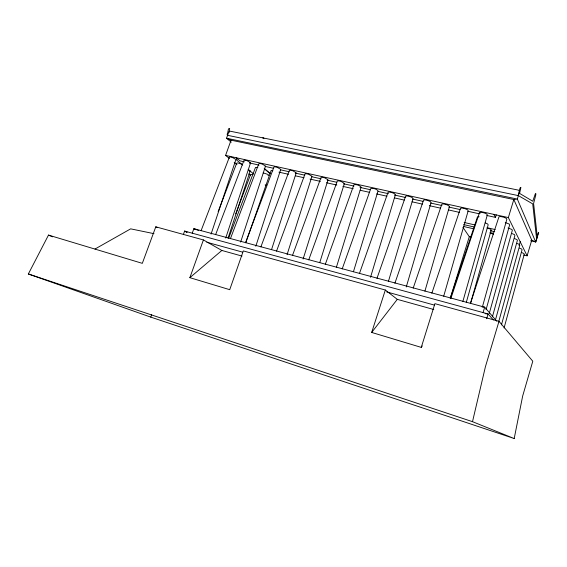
<?xml version="1.0" encoding="UTF-8"?>
<svg xmlns="http://www.w3.org/2000/svg" width="567" height="567" viewBox="0 0 567 567"><rect width="100%" height="100%" fill="white"/><g stroke="black" fill="none" stroke-linecap="round" stroke-linejoin="round"><path stroke-width="0.85" d="M514.198 438.539L522.654 396.078L532.789 361.222L498.995 321.312L434.903 303.664L421.267 347.387L371.683 332.446L385.333 290.02L243.321 250.919L229.727 289.68L189.867 277.674L203.411 239.933L155.783 226.821L142.317 263.35L48.493 235.085L28.35 273.974L150.758 317.109L514.198 438.539L472.509 421.678L28.35 273.974M472.509 421.678L485.423 366.714L498.995 321.312M229.089 132.437L229.656 128.461L228.877 128.496L228.331 129.467L227.658 133.16A1.219 0.652 -79.5 0 0 227.204 134.266A1.219 0.652 -79.5 0 0 227.452 135.286L518.366 195.615M501.448 324.905L522.051 249.799L521.69 249.069L519.492 248.098M504.084 327.946L524.262 254.229L523.915 253.527L521.753 252.577M492.39 316.868L514.9 235.454L514.489 234.639L512.15 233.59M495.367 320.249L517.373 240.422L516.984 239.635L514.687 238.615M498.691 321.794L519.762 245.199L519.386 244.448L517.132 243.449M486.068 309.681L509.634 224.901L509.187 224.015L505.24 222.576M489.293 313.353L512.32 230.287L511.895 229.437L508.025 228.026M482.46 306.697L506.834 219.294L506.374 218.366L503.872 217.232L500.803 216.559L498.981 216.743L470.334 303.614M470.525 303.572L491.199 230.046L490.717 229.217L486.961 227.856M462.885 301.396L487.315 214.978L486.791 214.05L484.289 212.923L481.284 212.264L479.554 212.455L450.893 298.355M466.272 302.502L488.173 224.83L487.677 223.972L485.281 222.902M443.706 296.201L468.193 210.754L467.612 209.825L465.11 208.699L462.162 208.054L460.517 208.259L431.841 293.203M424.924 291.112L449.447 206.615L448.809 205.679L446.314 204.559L443.429 203.922L441.863 204.141L413.187 288.149M406.263 286.966L431.076 202.554L430.388 201.618L427.887 200.505L425.059 199.882L423.57 200.116L394.901 283.202M388.473 281.232L413.067 198.578L412.322 197.635L409.828 196.529L407.056 195.92L405.639 196.161L376.984 278.354M523.738 255.015L527.097 255.816L531.754 240.174L513.822 199.513L231.06 140.184L226.531 138.228L228.629 132.423A1.573 1.29 -50.4 0 1 230.457 131.253L518.252 190.094A1.772 1.602 -20.1 0 1 519.457 192.029L517.324 199.06L535.687 241.939L531.754 240.174M535.687 241.939L536.566 238.976M519.088 245.631L520.357 241.4M370.527 277.284L395.405 194.672L394.611 193.73L392.123 192.631L389.401 192.029L388.062 192.284L359.414 273.606M486.67 318.739L488.109 313.955L184.608 231.095L183.517 234.107M527.097 255.816L508.351 217.572L513.822 199.513L517.324 199.06L226.531 138.228L231.237 142.211M483.027 312.686L484.693 307.179L193.871 228.678L192.241 233.179M353.439 271.742L378.083 190.852C376.389 188.939 373.306 187.968 370.811 188.478L342.192 268.942M486.84 215.474L495.466 217.381L496.231 214.872M336.437 267.135L361.087 187.096C359.379 185.246 356.367 184.204 353.893 184.75L325.295 264.371M450.262 298.221L469.299 236.687L462.941 227.353M319.753 262.613L344.41 183.41L341.008 181.376L338.435 180.809L337.294 181.093L308.724 259.884M303.118 259.02L328.052 179.796L324.608 177.762L322.084 177.209L321.007 177.499L292.473 255.49M287.058 254.668L311.992 176.245L308.512 174.218L306.038 173.672L305.018 173.97L276.519 251.167M271.565 249.565L296.229 172.765L292.714 170.738L290.283 170.206L289.326 170.511L260.863 246.943M255.823 246.206L280.75 169.349L277.199 167.322L274.818 166.797L273.918 167.116L245.497 242.782M240.635 242.088L265.547 165.989L261.968 163.969L259.629 163.452L258.786 163.778L230.415 238.7M225.723 238.048L250.614 162.686L247.014 160.674L244.71 160.17L243.923 160.504L215.602 234.688M228.047 238.119L250.182 171.043L249.076 170.143M211.073 234.079L235.95 159.447L232.321 157.442L230.06 156.946L229.323 157.279L201.051 230.755M450.283 298.327L477.449 216.934L479.136 216.764M245.865 242.548L271.161 170.419L272.89 170.809M237.197 158.427L236.616 160.057L242.726 165.04M229.373 158.455L225.574 155.401L231.06 140.184M235.674 213.901L250.628 174.473L252.839 174.53M228.721 238.069L255.497 167.414L257.836 167.449M218.139 211.633L236.68 163.218L237.424 162.906L239.657 163.402L242.045 164.416M150.758 317.109L151.701 314.664M421.267 347.387L422.252 345.934M371.683 332.446L397.29 299.348L433.776 309.511M189.867 277.674L221.853 250.458L242.01 256.078M95.001 249.033L130.665 228.848L153.976 233.661M249.813 163.012L250.614 162.686M249.409 171.326L250.182 171.043M267.993 175.529L268.829 175.253L267.766 174.36L263.166 172.85M482.078 306.974L484.693 307.179L496.749 321.205M485.068 313.679L488.109 313.955L493.311 319.916M225.574 155.401L508.351 217.572M244.391 161.836L240.075 160.879L236.262 157.754M249.572 162.984L259.062 165.082M265.101 166.415L273.726 168.328M280.63 169.852L289.255 171.758M295.301 173.098L304.791 175.196M311.687 176.727L321.184 178.825M327.223 180.157L336.713 182.262M343.616 183.786L353.971 186.075M360.01 187.415L370.357 189.704M378.125 191.419L388.48 193.716M394.519 195.048L405.738 197.529M412.641 199.06L422.989 201.349M430.757 203.064L441.976 205.545M448.873 207.075L460.092 209.556M467.86 211.271L479.072 213.752M278.936 172.155L288.447 174.275M295.357 175.813L303.997 177.74M310.05 179.087L320.419 181.397M326.472 182.744L336.841 185.055M342.886 186.401L353.255 188.712M360.173 190.257L369.677 192.376M376.594 193.914L386.963 196.225M394.738 197.961L404.243 200.073M412.025 201.809L422.394 204.12M429.304 205.658L440.538 208.16M448.32 209.896L459.553 212.398M464.16 222.491L474.501 224.844M487.429 227.792L495.189 229.557M463.707 224.603L474.04 226.963M490.405 230.712L494.715 231.697M530.641 240.784L535.815 241.967L537.608 235.922A1.51 1.396 -13.9 0 0 536.751 234.284M463.388 226.439L473.736 228.82M490.115 232.583L493.559 233.377M489.959 232.931L493.644 234.263M265.136 184.913L266.54 185.239M469.299 236.687L470.915 237.063M206.82 242.251L242.633 252.138M386.737 291.934L434.485 305.124M187.067 232.038L184.608 231.095L186.912 232.399M198.733 230.563L193.871 228.678L195.395 229.571M48.493 235.085L52.54 236.822M155.783 226.821L157.321 227.65M203.411 239.933L221.853 250.458M385.333 290.02L397.29 299.348M234.192 162.332L236.949 164.543M248.658 173.956L250.72 175.621M248.162 169.462L253.591 173.885M264.428 168.605L270.431 173.722M264.194 168.605L270.232 173.75M479.554 212.455L480.1 213.383M493.857 214.383L495.466 217.381M262.727 138.008A1.878 0.928 -79.1 0 1 263.868 138.724M518.281 195.14L518.316 195.587L532.718 203.9L536.616 239.125L538.65 232.406L537.218 236.148L533.597 203.425L535.595 195.75A2.19 0.425 -76.6 0 0 535.801 193.602A2.19 0.425 -76.6 0 0 535.113 194.403L532.767 201.235L519.592 193.404L520.903 187.393L520.244 187.634L519.79 188.818L518.281 195.14"/></g></svg>
